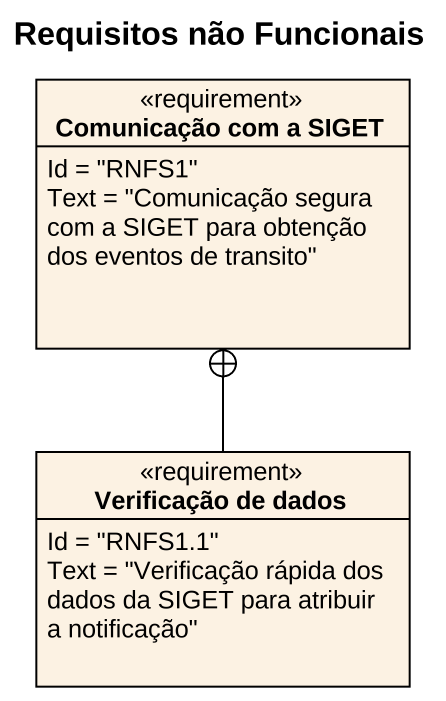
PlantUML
@startuml
title Requisitos não Funcionais
hide circle
hide empty members
class "Comunicação com a SIGET" as Comunicação_com_a_SIGET <<requirement>> {
  Id = "RNFS1"
  Text = "Comunicação segura com a SIGET para obtenção dos eventos de transito"
}
class "Verificação de dados" as Verificação_de_dados <<requirement>> {
  Id = "RNFS1.1"
  Text = "Verificação rápida dos dados da SIGET para atribuir a notificação"
}
Verificação_de_dados -up-+ Comunicação_com_a_SIGET
@enduml
